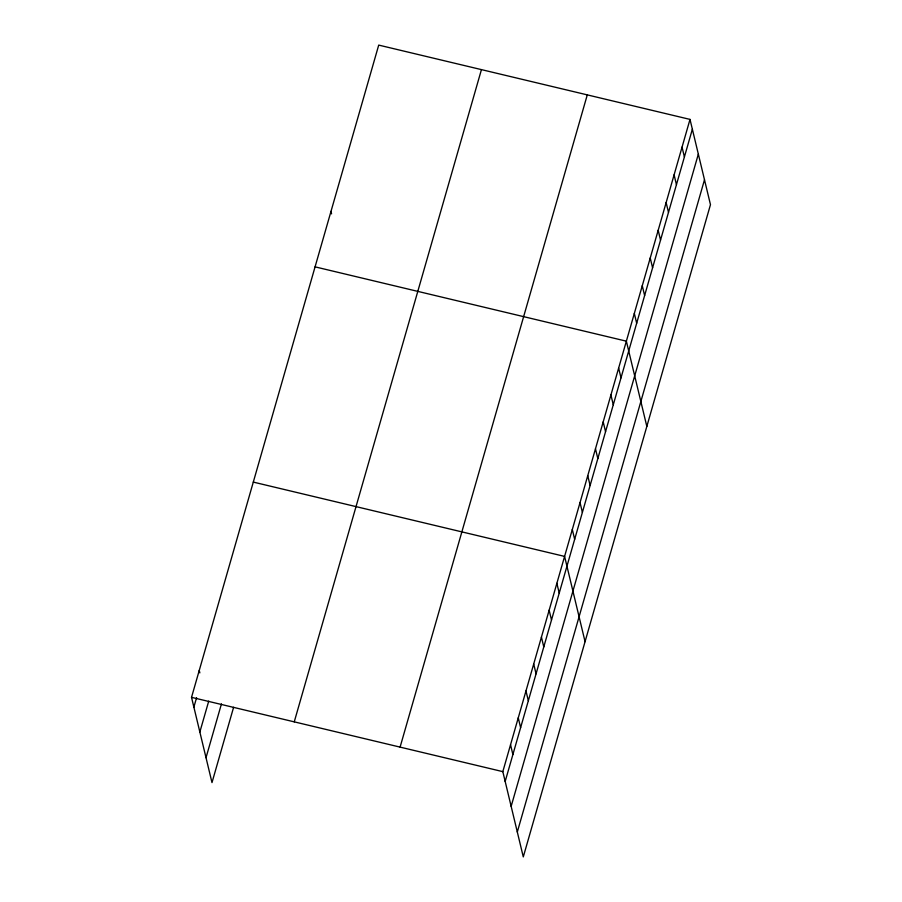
<?xml version="1.0" encoding="UTF-8"?>
<svg xmlns="http://www.w3.org/2000/svg" width="902" height="902" viewBox="0 0 902 902"><rect width="100%" height="100%" fill="white"/><g stroke="black" fill="none" stroke-linecap="round" stroke-linejoin="round"><path stroke-width="1.35" d="M233.618 707.258L211.993 782.598L191.528 697.336L378.716 45.1L690.007 119.402L710.472 204.664L523.284 856.9L502.82 771.638L690.007 119.402M193.874 707.134L196.58 697.708M199.849 732.029L208.734 701.091M206.017 757.691L221.452 703.876M294.255 721.848L481.442 69.623M400.093 747.115L587.281 94.89M505.176 781.436L692.364 129.2M511.152 806.343L698.34 154.107M517.308 831.994L704.496 179.769M315.069 266.857L626.36 341.17L646.835 426.432M253.293 482.096L564.596 556.399L585.06 641.66M191.528 697.336L502.82 771.638M682.047 147.127L684.404 156.925M674.098 174.853L676.444 184.651M666.138 202.567L668.495 212.365M658.189 230.292L660.535 240.09M650.229 258.006L652.586 267.804M642.269 285.731L644.626 295.529M634.32 313.445L636.677 323.243M618.637 368.072L620.993 377.87M610.925 394.975L613.27 404.772M603.201 421.877L605.546 431.675M595.478 448.79L597.834 458.588M587.754 475.692L590.111 485.49M580.031 502.594L582.388 512.392M572.308 529.497L574.664 539.295M556.872 583.312L559.217 593.11M549.149 610.214L551.505 620.012M541.425 637.116L543.782 646.914M533.702 664.019L536.059 673.817M525.979 690.921L528.335 700.719M518.267 717.834L520.612 727.632M510.543 744.736L512.888 754.534M330.978 211.418L331.564 213.864M199.241 670.423L199.838 672.881"/></g></svg>
